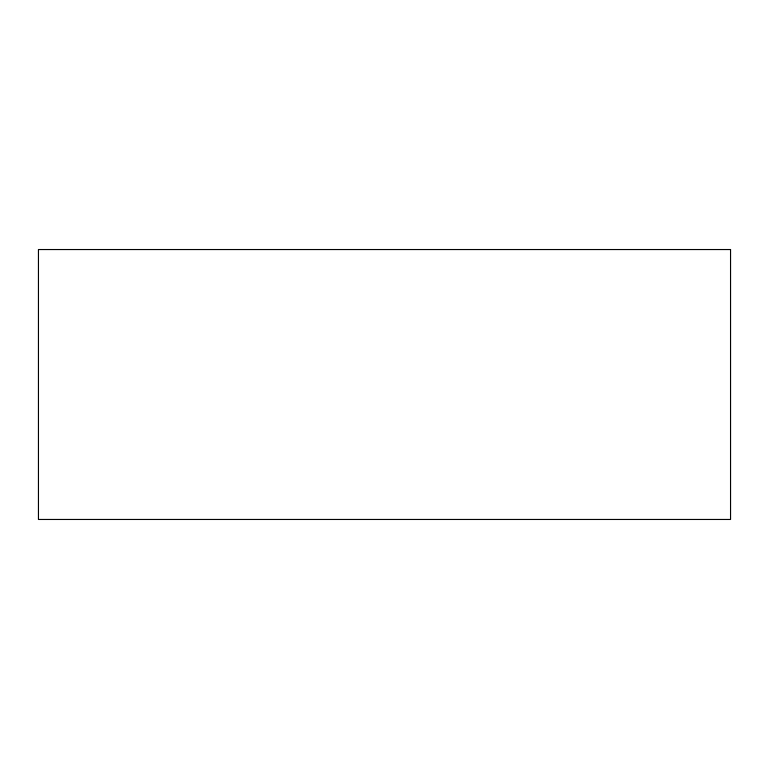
<?xml version="1.0" encoding="UTF-8"?>
<svg xmlns="http://www.w3.org/2000/svg" width="769" height="769" viewBox="0 0 769 769"><rect width="100%" height="100%" fill="white"/><g stroke="black" fill="none" stroke-linecap="round" stroke-linejoin="round"><path stroke-width="1.15" d="M730.55 249.541L38.45 249.541L38.45 519.46L730.55 519.46L730.55 249.541"/></g></svg>
